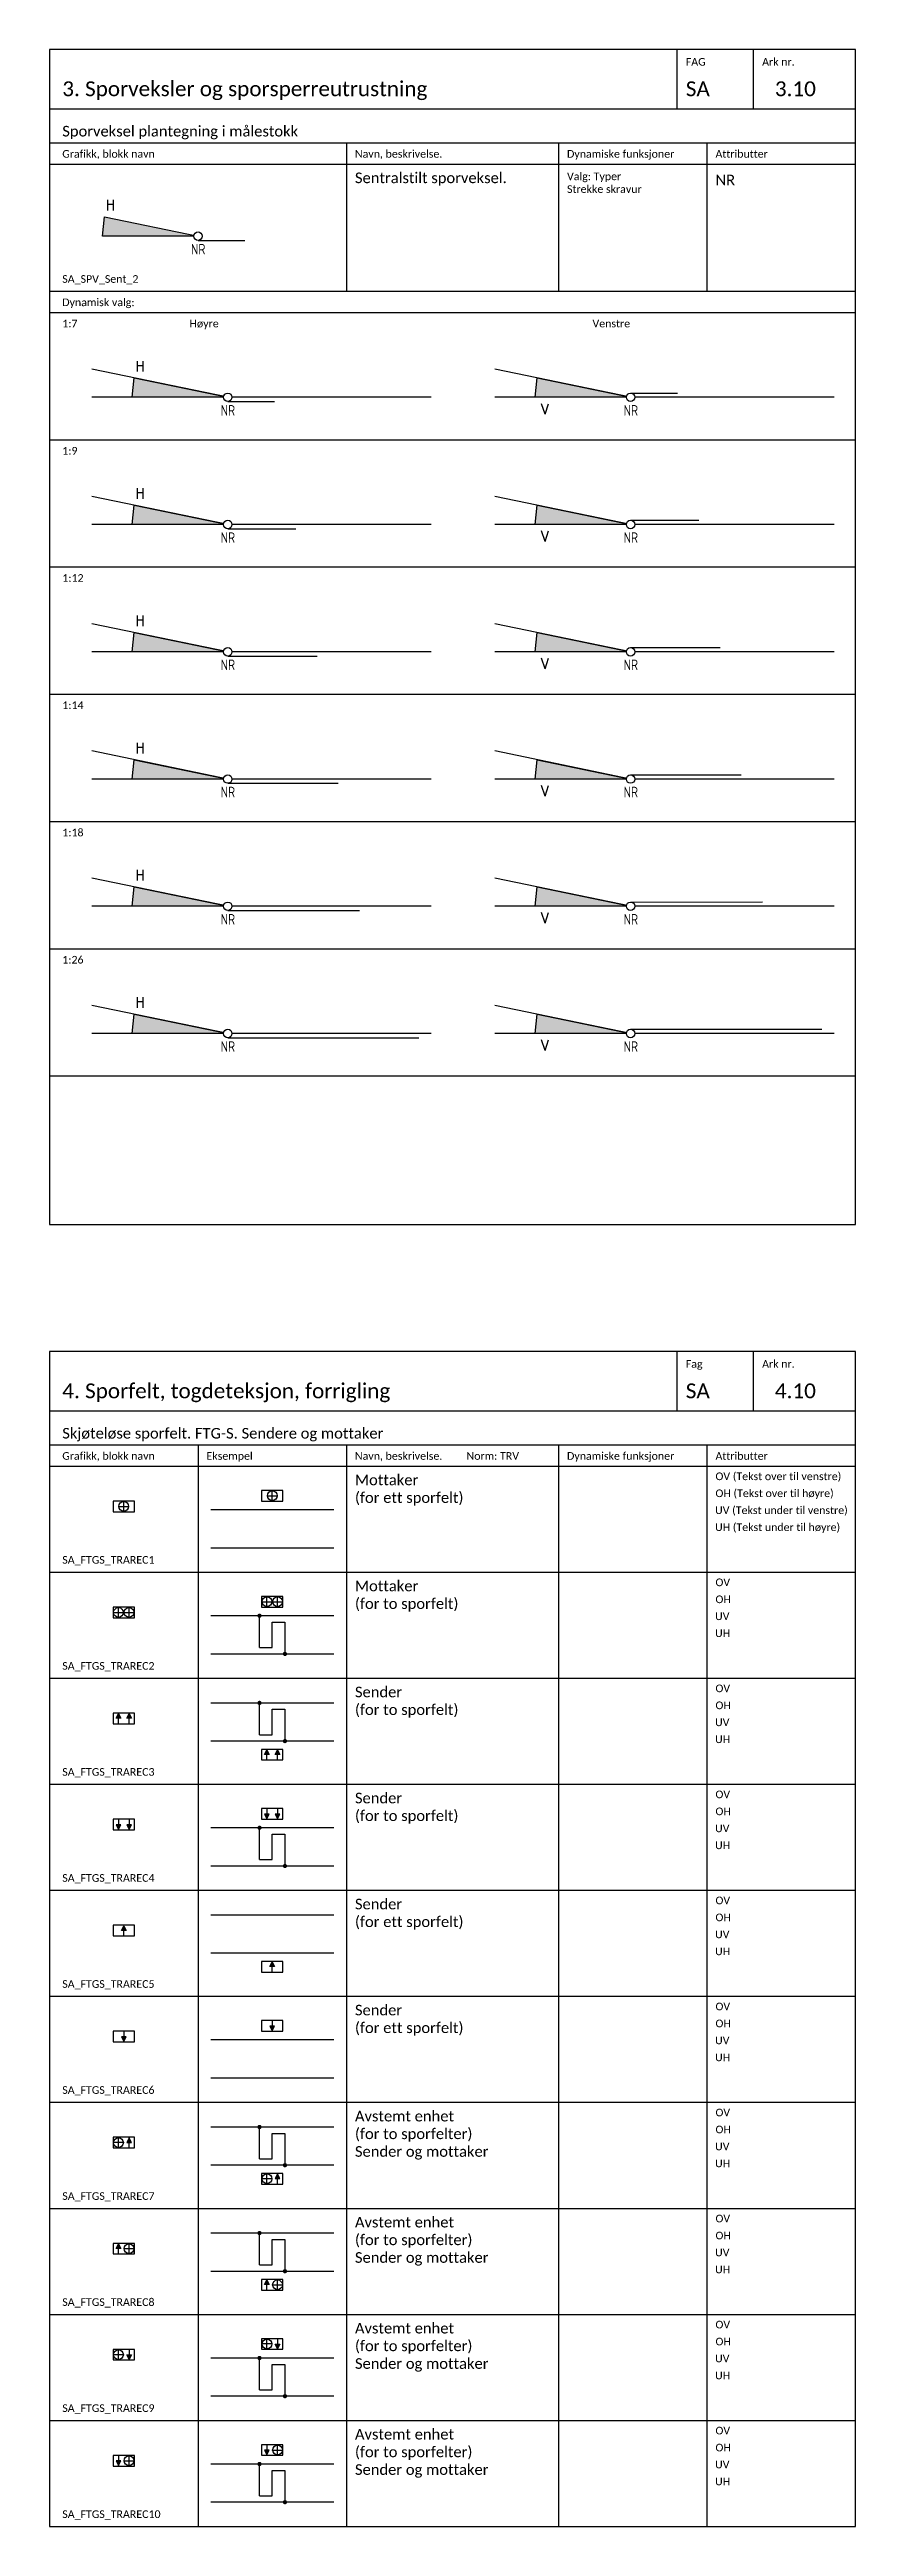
# Model space of a CAD drawing. Header units: millimetres. Extents: x -210 to 2500, y -2763 to 277.
# Drawn here: x 1890 to 2080, y -921 to -337 of the extents above; entities that cross this region are included whole.
import ezdxf
from ezdxf.enums import TextEntityAlignment as Align

# ---------------------------------------------------------------- set-up
doc = ezdxf.new("R2010")
doc.units = ezdxf.units.MM
for name, color, linetype in [('RAMME', 5, 'Continuous'), ('RAMME SYMBOLER', 4, 'Continuous'), ('RAMME TEKST', 7, 'Continuous'), ('SIG-Komponenter', 2, 'Continuous'), ('SIG-SPOR enlinje', 5, 'Continuous'), ('SIG-SPOR-I', 1, 'Continuous'), ('SIG-SPOR-U', 2, 'Continuous'), ('SIG-Sporveksler', 2, 'Continuous'), ('SIG_ATT_Tekst18', 4, 'Continuous'), ('SIG_ATT_Tekst25', 2, 'Continuous')]:
    doc.layers.add(name, color=color, linetype=linetype)
doc.layers.add('Wipeout', color=7, linetype='Continuous', true_color=0xfffefd)
doc.styles.add('Calibri', font='calibri.ttf')
doc.styles.add('ISOCP', font='isocp.shx', dxfattribs={"width": 0.9})

# ---------------------------------------------------------------- blocks, each defined once
blk = doc.blocks.new('*U429')
at = {"lineweight": -2}
h = blk.add_hatch(color=256, dxfattribs=at)
h.dxf.hatch_style = 1
h.paths.add_polyline_path([(0, 0), (-22.5, 0), (-22.03, 4.56)])
at = {"color": 0, "linetype": 'ByBlock', "lineweight": -2}
for p, q in [((-21.28, 6.06), (-21.28, 8.56)), ((-19.89, 7.45), (-21.28, 7.45)), ((-19.89, 6.06), (-19.89, 8.56))]:
    blk.add_line(p, q, dxfattribs=at)
at = {"lineweight": -2}
blk.add_lwpolyline([(0, 0), (-22.5, 0), (-22.03, 4.56)], close=True, dxfattribs=at)
blk.add_wipeout([(1, 0), (0.99, 0.13), (0.97, 0.26), (0.92, 0.38), (0.87, 0.5), (0.79, 0.61), (0.71, 0.71), (0.61, 0.79), (0.5, 0.87), (0.38, 0.92), (0.26, 0.97), (0.13, 0.99), (0, 1), (-0.13, 0.99), (-0.26, 0.97), (-0.38, 0.92), (-0.5, 0.87), (-0.61, 0.79), (-0.71, 0.71), (-0.79, 0.61), (-0.87, 0.5), (-0.92, 0.38), (-0.97, 0.26), (-0.99, 0.13), (-1, 0), (-0.99, -0.13), (-0.97, -0.26), (-0.92, -0.38), (-0.87, -0.5), (-0.79, -0.61), (-0.71, -0.71), (-0.61, -0.79), (-0.5, -0.87), (-0.38, -0.92), (-0.26, -0.97), (-0.13, -0.99), (0, -1), (0.13, -0.99), (0.26, -0.97), (0.38, -0.92), (0.5, -0.87), (0.61, -0.79), (0.71, -0.71), (0.79, -0.61), (0.87, -0.5), (0.92, -0.38), (0.97, -0.26), (0.99, -0.13)]).dxf.layer = 'Wipeout'
blk.add_line((0, -1), (11.07, -1))
blk.add_circle((0, 0), 1)
at = {"layer": 'SIG_ATT_Tekst25', "style": 'ISOCP', "width": 0.9}
blk.add_attdef('NR', (-1.66, -4.32, -1), '', height=2.5, dxfattribs=at)
blk = doc.blocks.new('*U430')
at = {"lineweight": -2}
h = blk.add_hatch(color=256, dxfattribs=at)
h.dxf.hatch_style = 1
h.paths.add_polyline_path([(0, 0), (-22.5, 0), (-22.03, 4.56)])
at = {"color": 0, "linetype": 'ByBlock', "lineweight": -2}
for q in [(-21, -1.5), (-19.33, -1.5)]:
    blk.add_line((-20.17, -4), q, dxfattribs=at)
at = {"lineweight": -2}
blk.add_lwpolyline([(0, 0), (-22.5, 0), (-22.03, 4.56)], close=True, dxfattribs=at)
blk.add_wipeout([(1, 0), (0.99, 0.13), (0.97, 0.26), (0.92, 0.38), (0.87, 0.5), (0.79, 0.61), (0.71, 0.71), (0.61, 0.79), (0.5, 0.87), (0.38, 0.92), (0.26, 0.97), (0.13, 0.99), (0, 1), (-0.13, 0.99), (-0.26, 0.97), (-0.38, 0.92), (-0.5, 0.87), (-0.61, 0.79), (-0.71, 0.71), (-0.79, 0.61), (-0.87, 0.5), (-0.92, 0.38), (-0.97, 0.26), (-0.99, 0.13), (-1, 0), (-0.99, -0.13), (-0.97, -0.26), (-0.92, -0.38), (-0.87, -0.5), (-0.79, -0.61), (-0.71, -0.71), (-0.61, -0.79), (-0.5, -0.87), (-0.38, -0.92), (-0.26, -0.97), (-0.13, -0.99), (0, -1), (0.13, -0.99), (0.26, -0.97), (0.38, -0.92), (0.5, -0.87), (0.61, -0.79), (0.71, -0.71), (0.79, -0.61), (0.87, -0.5), (0.92, -0.38), (0.97, -0.26), (0.99, -0.13)]).dxf.layer = 'Wipeout'
blk.add_line((0, 1), (11.07, 1))
blk.add_circle((0, 0), 1)
at = {"layer": 'SIG_ATT_Tekst25', "style": 'ISOCP', "width": 0.9}
blk.add_attdef('NR', (-1.66, -4.32, -1), '', height=2.5, dxfattribs=at)
blk = doc.blocks.new('*U432')
at = {"lineweight": -2}
h = blk.add_hatch(color=256, dxfattribs=at)
h.dxf.hatch_style = 1
h.paths.add_polyline_path([(0, 0), (-22.5, 0), (-22.03, 4.56)])
at = {"color": 0, "linetype": 'ByBlock', "lineweight": -2}
for q in [(-21, -1.5), (-19.33, -1.5)]:
    blk.add_line((-20.17, -4), q, dxfattribs=at)
at = {"lineweight": -2}
blk.add_lwpolyline([(0, 0), (-22.5, 0), (-22.03, 4.56)], close=True, dxfattribs=at)
blk.add_wipeout([(1, 0), (0.99, 0.13), (0.97, 0.26), (0.92, 0.38), (0.87, 0.5), (0.79, 0.61), (0.71, 0.71), (0.61, 0.79), (0.5, 0.87), (0.38, 0.92), (0.26, 0.97), (0.13, 0.99), (0, 1), (-0.13, 0.99), (-0.26, 0.97), (-0.38, 0.92), (-0.5, 0.87), (-0.61, 0.79), (-0.71, 0.71), (-0.79, 0.61), (-0.87, 0.5), (-0.92, 0.38), (-0.97, 0.26), (-0.99, 0.13), (-1, 0), (-0.99, -0.13), (-0.97, -0.26), (-0.92, -0.38), (-0.87, -0.5), (-0.79, -0.61), (-0.71, -0.71), (-0.61, -0.79), (-0.5, -0.87), (-0.38, -0.92), (-0.26, -0.97), (-0.13, -0.99), (0, -1), (0.13, -0.99), (0.26, -0.97), (0.38, -0.92), (0.5, -0.87), (0.61, -0.79), (0.71, -0.71), (0.79, -0.61), (0.87, -0.5), (0.92, -0.38), (0.97, -0.26), (0.99, -0.13)]).dxf.layer = 'Wipeout'
blk.add_line((0, 1), (16.07, 1))
blk.add_circle((0, 0), 1)
at = {"layer": 'SIG_ATT_Tekst25', "style": 'ISOCP', "width": 0.9}
blk.add_attdef('NR', (-1.66, -4.32, -1), '', height=2.5, dxfattribs=at)
blk = doc.blocks.new('*U431')
at = {"lineweight": -2}
h = blk.add_hatch(color=256, dxfattribs=at)
h.dxf.hatch_style = 1
h.paths.add_polyline_path([(0, 0), (-22.5, 0), (-22.03, 4.56)])
at = {"color": 0, "linetype": 'ByBlock', "lineweight": -2}
for p, q in [((-21.28, 6.06), (-21.28, 8.56)), ((-19.89, 7.45), (-21.28, 7.45)), ((-19.89, 6.06), (-19.89, 8.56))]:
    blk.add_line(p, q, dxfattribs=at)
at = {"lineweight": -2}
blk.add_lwpolyline([(0, 0), (-22.5, 0), (-22.03, 4.56)], close=True, dxfattribs=at)
blk.add_wipeout([(1, 0), (0.99, 0.13), (0.97, 0.26), (0.92, 0.38), (0.87, 0.5), (0.79, 0.61), (0.71, 0.71), (0.61, 0.79), (0.5, 0.87), (0.38, 0.92), (0.26, 0.97), (0.13, 0.99), (0, 1), (-0.13, 0.99), (-0.26, 0.97), (-0.38, 0.92), (-0.5, 0.87), (-0.61, 0.79), (-0.71, 0.71), (-0.79, 0.61), (-0.87, 0.5), (-0.92, 0.38), (-0.97, 0.26), (-0.99, 0.13), (-1, 0), (-0.99, -0.13), (-0.97, -0.26), (-0.92, -0.38), (-0.87, -0.5), (-0.79, -0.61), (-0.71, -0.71), (-0.61, -0.79), (-0.5, -0.87), (-0.38, -0.92), (-0.26, -0.97), (-0.13, -0.99), (0, -1), (0.13, -0.99), (0.26, -0.97), (0.38, -0.92), (0.5, -0.87), (0.61, -0.79), (0.71, -0.71), (0.79, -0.61), (0.87, -0.5), (0.92, -0.38), (0.97, -0.26), (0.99, -0.13)]).dxf.layer = 'Wipeout'
blk.add_line((0, -1), (16.07, -1))
blk.add_circle((0, 0), 1)
at = {"layer": 'SIG_ATT_Tekst25', "style": 'ISOCP', "width": 0.9}
blk.add_attdef('NR', (-1.66, -4.32, -1), '', height=2.5, dxfattribs=at)
blk = doc.blocks.new('*U433')
at = {"lineweight": -2}
h = blk.add_hatch(color=256, dxfattribs=at)
h.dxf.hatch_style = 1
h.paths.add_polyline_path([(0, 0), (-22.5, 0), (-22.03, 4.56)])
at = {"color": 0, "linetype": 'ByBlock', "lineweight": -2}
for p, q in [((-21.28, 6.06), (-21.28, 8.56)), ((-19.89, 7.45), (-21.28, 7.45)), ((-19.89, 6.06), (-19.89, 8.56))]:
    blk.add_line(p, q, dxfattribs=at)
at = {"lineweight": -2}
blk.add_lwpolyline([(0, 0), (-22.5, 0), (-22.03, 4.56)], close=True, dxfattribs=at)
blk.add_wipeout([(1, 0), (0.99, 0.13), (0.97, 0.26), (0.92, 0.38), (0.87, 0.5), (0.79, 0.61), (0.71, 0.71), (0.61, 0.79), (0.5, 0.87), (0.38, 0.92), (0.26, 0.97), (0.13, 0.99), (0, 1), (-0.13, 0.99), (-0.26, 0.97), (-0.38, 0.92), (-0.5, 0.87), (-0.61, 0.79), (-0.71, 0.71), (-0.79, 0.61), (-0.87, 0.5), (-0.92, 0.38), (-0.97, 0.26), (-0.99, 0.13), (-1, 0), (-0.99, -0.13), (-0.97, -0.26), (-0.92, -0.38), (-0.87, -0.5), (-0.79, -0.61), (-0.71, -0.71), (-0.61, -0.79), (-0.5, -0.87), (-0.38, -0.92), (-0.26, -0.97), (-0.13, -0.99), (0, -1), (0.13, -0.99), (0.26, -0.97), (0.38, -0.92), (0.5, -0.87), (0.61, -0.79), (0.71, -0.71), (0.79, -0.61), (0.87, -0.5), (0.92, -0.38), (0.97, -0.26), (0.99, -0.13)]).dxf.layer = 'Wipeout'
blk.add_line((0, -1), (21.07, -1))
blk.add_circle((0, 0), 1)
at = {"layer": 'SIG_ATT_Tekst25', "style": 'ISOCP', "width": 0.9}
blk.add_attdef('NR', (-1.66, -4.32, -1), '', height=2.5, dxfattribs=at)
blk = doc.blocks.new('*U434')
at = {"lineweight": -2}
h = blk.add_hatch(color=256, dxfattribs=at)
h.dxf.hatch_style = 1
h.paths.add_polyline_path([(0, 0), (-22.5, 0), (-22.03, 4.56)])
at = {"color": 0, "linetype": 'ByBlock', "lineweight": -2}
for q in [(-21, -1.5), (-19.33, -1.5)]:
    blk.add_line((-20.17, -4), q, dxfattribs=at)
at = {"lineweight": -2}
blk.add_lwpolyline([(0, 0), (-22.5, 0), (-22.03, 4.56)], close=True, dxfattribs=at)
blk.add_wipeout([(1, 0), (0.99, 0.13), (0.97, 0.26), (0.92, 0.38), (0.87, 0.5), (0.79, 0.61), (0.71, 0.71), (0.61, 0.79), (0.5, 0.87), (0.38, 0.92), (0.26, 0.97), (0.13, 0.99), (0, 1), (-0.13, 0.99), (-0.26, 0.97), (-0.38, 0.92), (-0.5, 0.87), (-0.61, 0.79), (-0.71, 0.71), (-0.79, 0.61), (-0.87, 0.5), (-0.92, 0.38), (-0.97, 0.26), (-0.99, 0.13), (-1, 0), (-0.99, -0.13), (-0.97, -0.26), (-0.92, -0.38), (-0.87, -0.5), (-0.79, -0.61), (-0.71, -0.71), (-0.61, -0.79), (-0.5, -0.87), (-0.38, -0.92), (-0.26, -0.97), (-0.13, -0.99), (0, -1), (0.13, -0.99), (0.26, -0.97), (0.38, -0.92), (0.5, -0.87), (0.61, -0.79), (0.71, -0.71), (0.79, -0.61), (0.87, -0.5), (0.92, -0.38), (0.97, -0.26), (0.99, -0.13)]).dxf.layer = 'Wipeout'
blk.add_line((0, 1), (21.07, 1))
blk.add_circle((0, 0), 1)
at = {"layer": 'SIG_ATT_Tekst25', "style": 'ISOCP', "width": 0.9}
blk.add_attdef('NR', (-1.66, -4.32, -1), '', height=2.5, dxfattribs=at)
blk = doc.blocks.new('*U436')
at = {"lineweight": -2}
h = blk.add_hatch(color=256, dxfattribs=at)
h.dxf.hatch_style = 1
h.paths.add_polyline_path([(0, 0), (-22.5, 0), (-22.03, 4.56)])
at = {"color": 0, "linetype": 'ByBlock', "lineweight": -2}
for q in [(-21, -1.5), (-19.33, -1.5)]:
    blk.add_line((-20.17, -4), q, dxfattribs=at)
at = {"lineweight": -2}
blk.add_lwpolyline([(0, 0), (-22.5, 0), (-22.03, 4.56)], close=True, dxfattribs=at)
blk.add_wipeout([(1, 0), (0.99, 0.13), (0.97, 0.26), (0.92, 0.38), (0.87, 0.5), (0.79, 0.61), (0.71, 0.71), (0.61, 0.79), (0.5, 0.87), (0.38, 0.92), (0.26, 0.97), (0.13, 0.99), (0, 1), (-0.13, 0.99), (-0.26, 0.97), (-0.38, 0.92), (-0.5, 0.87), (-0.61, 0.79), (-0.71, 0.71), (-0.79, 0.61), (-0.87, 0.5), (-0.92, 0.38), (-0.97, 0.26), (-0.99, 0.13), (-1, 0), (-0.99, -0.13), (-0.97, -0.26), (-0.92, -0.38), (-0.87, -0.5), (-0.79, -0.61), (-0.71, -0.71), (-0.61, -0.79), (-0.5, -0.87), (-0.38, -0.92), (-0.26, -0.97), (-0.13, -0.99), (0, -1), (0.13, -0.99), (0.26, -0.97), (0.38, -0.92), (0.5, -0.87), (0.61, -0.79), (0.71, -0.71), (0.79, -0.61), (0.87, -0.5), (0.92, -0.38), (0.97, -0.26), (0.99, -0.13)]).dxf.layer = 'Wipeout'
blk.add_line((0, 1), (26.07, 1.01))
blk.add_circle((0, 0), 1)
at = {"layer": 'SIG_ATT_Tekst25', "style": 'ISOCP', "width": 0.9}
blk.add_attdef('NR', (-1.66, -4.32, -1), '', height=2.5, dxfattribs=at)
blk = doc.blocks.new('*U435')
at = {"lineweight": -2}
h = blk.add_hatch(color=256, dxfattribs=at)
h.dxf.hatch_style = 1
h.paths.add_polyline_path([(0, 0), (-22.5, 0), (-22.03, 4.56)])
at = {"color": 0, "linetype": 'ByBlock', "lineweight": -2}
for p, q in [((-21.28, 6.06), (-21.28, 8.56)), ((-19.89, 7.45), (-21.28, 7.45)), ((-19.89, 6.06), (-19.89, 8.56))]:
    blk.add_line(p, q, dxfattribs=at)
at = {"lineweight": -2}
blk.add_lwpolyline([(0, 0), (-22.5, 0), (-22.03, 4.56)], close=True, dxfattribs=at)
blk.add_wipeout([(1, 0), (0.99, 0.13), (0.97, 0.26), (0.92, 0.38), (0.87, 0.5), (0.79, 0.61), (0.71, 0.71), (0.61, 0.79), (0.5, 0.87), (0.38, 0.92), (0.26, 0.97), (0.13, 0.99), (0, 1), (-0.13, 0.99), (-0.26, 0.97), (-0.38, 0.92), (-0.5, 0.87), (-0.61, 0.79), (-0.71, 0.71), (-0.79, 0.61), (-0.87, 0.5), (-0.92, 0.38), (-0.97, 0.26), (-0.99, 0.13), (-1, 0), (-0.99, -0.13), (-0.97, -0.26), (-0.92, -0.38), (-0.87, -0.5), (-0.79, -0.61), (-0.71, -0.71), (-0.61, -0.79), (-0.5, -0.87), (-0.38, -0.92), (-0.26, -0.97), (-0.13, -0.99), (0, -1), (0.13, -0.99), (0.26, -0.97), (0.38, -0.92), (0.5, -0.87), (0.61, -0.79), (0.71, -0.71), (0.79, -0.61), (0.87, -0.5), (0.92, -0.38), (0.97, -0.26), (0.99, -0.13)]).dxf.layer = 'Wipeout'
blk.add_line((0, -1), (26.07, -0.99))
blk.add_circle((0, 0), 1)
at = {"layer": 'SIG_ATT_Tekst25', "style": 'ISOCP', "width": 0.9}
blk.add_attdef('NR', (-1.66, -4.32, -1), '', height=2.5, dxfattribs=at)
blk = doc.blocks.new('*U437')
at = {"lineweight": -2}
h = blk.add_hatch(color=256, dxfattribs=at)
h.dxf.hatch_style = 1
h.paths.add_polyline_path([(0, 0), (-22.5, 0), (-22.03, 4.56)])
at = {"color": 0, "linetype": 'ByBlock', "lineweight": -2}
for p, q in [((-21.28, 6.06), (-21.28, 8.56)), ((-19.89, 7.45), (-21.28, 7.45)), ((-19.89, 6.06), (-19.89, 8.56))]:
    blk.add_line(p, q, dxfattribs=at)
at = {"lineweight": -2}
blk.add_lwpolyline([(0, 0), (-22.5, 0), (-22.03, 4.56)], close=True, dxfattribs=at)
blk.add_wipeout([(1, 0), (0.99, 0.13), (0.97, 0.26), (0.92, 0.38), (0.87, 0.5), (0.79, 0.61), (0.71, 0.71), (0.61, 0.79), (0.5, 0.87), (0.38, 0.92), (0.26, 0.97), (0.13, 0.99), (0, 1), (-0.13, 0.99), (-0.26, 0.97), (-0.38, 0.92), (-0.5, 0.87), (-0.61, 0.79), (-0.71, 0.71), (-0.79, 0.61), (-0.87, 0.5), (-0.92, 0.38), (-0.97, 0.26), (-0.99, 0.13), (-1, 0), (-0.99, -0.13), (-0.97, -0.26), (-0.92, -0.38), (-0.87, -0.5), (-0.79, -0.61), (-0.71, -0.71), (-0.61, -0.79), (-0.5, -0.87), (-0.38, -0.92), (-0.26, -0.97), (-0.13, -0.99), (0, -1), (0.13, -0.99), (0.26, -0.97), (0.38, -0.92), (0.5, -0.87), (0.61, -0.79), (0.71, -0.71), (0.79, -0.61), (0.87, -0.5), (0.92, -0.38), (0.97, -0.26), (0.99, -0.13)]).dxf.layer = 'Wipeout'
blk.add_line((0, -1), (31.07, -0.99))
blk.add_circle((0, 0), 1)
at = {"layer": 'SIG_ATT_Tekst25', "style": 'ISOCP', "width": 0.9}
blk.add_attdef('NR', (-1.66, -4.32, -1), '', height=2.5, dxfattribs=at)
blk = doc.blocks.new('*U438')
at = {"lineweight": -2}
h = blk.add_hatch(color=256, dxfattribs=at)
h.dxf.hatch_style = 1
h.paths.add_polyline_path([(0, 0), (-22.5, 0), (-22.03, 4.56)])
at = {"color": 0, "linetype": 'ByBlock', "lineweight": -2}
for q in [(-21, -1.5), (-19.33, -1.5)]:
    blk.add_line((-20.17, -4), q, dxfattribs=at)
at = {"lineweight": -2}
blk.add_lwpolyline([(0, 0), (-22.5, 0), (-22.03, 4.56)], close=True, dxfattribs=at)
blk.add_wipeout([(1, 0), (0.99, 0.13), (0.97, 0.26), (0.92, 0.38), (0.87, 0.5), (0.79, 0.61), (0.71, 0.71), (0.61, 0.79), (0.5, 0.87), (0.38, 0.92), (0.26, 0.97), (0.13, 0.99), (0, 1), (-0.13, 0.99), (-0.26, 0.97), (-0.38, 0.92), (-0.5, 0.87), (-0.61, 0.79), (-0.71, 0.71), (-0.79, 0.61), (-0.87, 0.5), (-0.92, 0.38), (-0.97, 0.26), (-0.99, 0.13), (-1, 0), (-0.99, -0.13), (-0.97, -0.26), (-0.92, -0.38), (-0.87, -0.5), (-0.79, -0.61), (-0.71, -0.71), (-0.61, -0.79), (-0.5, -0.87), (-0.38, -0.92), (-0.26, -0.97), (-0.13, -0.99), (0, -1), (0.13, -0.99), (0.26, -0.97), (0.38, -0.92), (0.5, -0.87), (0.61, -0.79), (0.71, -0.71), (0.79, -0.61), (0.87, -0.5), (0.92, -0.38), (0.97, -0.26), (0.99, -0.13)]).dxf.layer = 'Wipeout'
blk.add_line((0, 1), (31.07, 1.01))
blk.add_circle((0, 0), 1)
at = {"layer": 'SIG_ATT_Tekst25', "style": 'ISOCP', "width": 0.9}
blk.add_attdef('NR', (-1.66, -4.32, -1), '', height=2.5, dxfattribs=at)
blk = doc.blocks.new('*U440')
at = {"lineweight": -2}
h = blk.add_hatch(color=256, dxfattribs=at)
h.dxf.hatch_style = 1
h.paths.add_polyline_path([(0, 0), (-22.5, 0), (-22.03, 4.56)])
at = {"color": 0, "linetype": 'ByBlock', "lineweight": -2}
for q in [(-21, -1.5), (-19.33, -1.5)]:
    blk.add_line((-20.17, -4), q, dxfattribs=at)
at = {"lineweight": -2}
blk.add_lwpolyline([(0, 0), (-22.5, 0), (-22.03, 4.56)], close=True, dxfattribs=at)
blk.add_wipeout([(1, 0), (0.99, 0.13), (0.97, 0.26), (0.92, 0.38), (0.87, 0.5), (0.79, 0.61), (0.71, 0.71), (0.61, 0.79), (0.5, 0.87), (0.38, 0.92), (0.26, 0.97), (0.13, 0.99), (0, 1), (-0.13, 0.99), (-0.26, 0.97), (-0.38, 0.92), (-0.5, 0.87), (-0.61, 0.79), (-0.71, 0.71), (-0.79, 0.61), (-0.87, 0.5), (-0.92, 0.38), (-0.97, 0.26), (-0.99, 0.13), (-1, 0), (-0.99, -0.13), (-0.97, -0.26), (-0.92, -0.38), (-0.87, -0.5), (-0.79, -0.61), (-0.71, -0.71), (-0.61, -0.79), (-0.5, -0.87), (-0.38, -0.92), (-0.26, -0.97), (-0.13, -0.99), (0, -1), (0.13, -0.99), (0.26, -0.97), (0.38, -0.92), (0.5, -0.87), (0.61, -0.79), (0.71, -0.71), (0.79, -0.61), (0.87, -0.5), (0.92, -0.38), (0.97, -0.26), (0.99, -0.13)]).dxf.layer = 'Wipeout'
blk.add_line((0, 1), (45.07, 1.01))
blk.add_circle((0, 0), 1)
at = {"layer": 'SIG_ATT_Tekst25', "style": 'ISOCP', "width": 0.9}
blk.add_attdef('NR', (-1.66, -4.32, -1), '', height=2.5, dxfattribs=at)
blk = doc.blocks.new('*U439')
at = {"lineweight": -2}
h = blk.add_hatch(color=256, dxfattribs=at)
h.dxf.hatch_style = 1
h.paths.add_polyline_path([(0, 0), (-22.5, 0), (-22.03, 4.56)])
at = {"color": 0, "linetype": 'ByBlock', "lineweight": -2}
for p, q in [((-21.28, 6.06), (-21.28, 8.56)), ((-19.89, 7.45), (-21.28, 7.45)), ((-19.89, 6.06), (-19.89, 8.56))]:
    blk.add_line(p, q, dxfattribs=at)
at = {"lineweight": -2}
blk.add_lwpolyline([(0, 0), (-22.5, 0), (-22.03, 4.56)], close=True, dxfattribs=at)
blk.add_wipeout([(1, 0), (0.99, 0.13), (0.97, 0.26), (0.92, 0.38), (0.87, 0.5), (0.79, 0.61), (0.71, 0.71), (0.61, 0.79), (0.5, 0.87), (0.38, 0.92), (0.26, 0.97), (0.13, 0.99), (0, 1), (-0.13, 0.99), (-0.26, 0.97), (-0.38, 0.92), (-0.5, 0.87), (-0.61, 0.79), (-0.71, 0.71), (-0.79, 0.61), (-0.87, 0.5), (-0.92, 0.38), (-0.97, 0.26), (-0.99, 0.13), (-1, 0), (-0.99, -0.13), (-0.97, -0.26), (-0.92, -0.38), (-0.87, -0.5), (-0.79, -0.61), (-0.71, -0.71), (-0.61, -0.79), (-0.5, -0.87), (-0.38, -0.92), (-0.26, -0.97), (-0.13, -0.99), (0, -1), (0.13, -0.99), (0.26, -0.97), (0.38, -0.92), (0.5, -0.87), (0.61, -0.79), (0.71, -0.71), (0.79, -0.61), (0.87, -0.5), (0.92, -0.38), (0.97, -0.26), (0.99, -0.13)]).dxf.layer = 'Wipeout'
blk.add_line((0, -1), (45.07, -0.99))
blk.add_circle((0, 0), 1)
at = {"layer": 'SIG_ATT_Tekst25', "style": 'ISOCP', "width": 0.9}
blk.add_attdef('NR', (-1.66, -4.32, -1), '', height=2.5, dxfattribs=at)
blk = doc.blocks.new('SA_FTGS_TRAREC1')
at = {"color": 0, "linetype": 'ByBlock', "lineweight": -2}
for p, q in [((-3.65, 1.25), (-1.35, 1.25)), ((-2.5, 0.1), (-2.5, 2.4))]:
    blk.add_line(p, q, dxfattribs=at)
for points in [[(0, 2.5), (-5, 2.5)], [(-5, 2.5), (-5, 0)], [(-5, 0), (0, 0)], [(0, 0), (0, 2.5)]]:
    blk.add_lwpolyline(points, dxfattribs=at)
blk.add_circle((-2.5, 1.25), 1.15, dxfattribs=at)
at = {"layer": 'SIG_ATT_Tekst18', "style": 'ISOCP'}
for tag, p in [('OV', (-4.1, 3.2)), ('OH', (-0.8, 3.2)), ('UV', (-4.1, -2.4)), ('UH', (-0.8, -2.4))]:
    blk.add_attdef(tag, text='', height=1.8, dxfattribs=at).set_placement(p, align=Align.CENTER)
blk = doc.blocks.new('SA_FTGS_TRAREC2')
at = {"color": 0, "linetype": 'ByBlock', "lineweight": -2}
for p, q in [((-4.9, 1.25), (-2.6, 1.25)), ((-3.75, 0.1), (-3.75, 2.4)), ((-2.4, 1.25), (-0.1, 1.25)), ((-1.25, 0.1), (-1.25, 2.4))]:
    blk.add_line(p, q, dxfattribs=at)
for points in [[(0, 2.5), (-5, 2.5)], [(-5, 2.5), (-5, 0)], [(-5, 0), (0, 0)], [(0, 0), (0, 2.5)]]:
    blk.add_lwpolyline(points, dxfattribs=at)
for centre in [(-3.75, 1.25), (-1.25, 1.25)]:
    blk.add_circle(centre, 1.15, dxfattribs=at)
at = {"layer": 'SIG_ATT_Tekst18', "style": 'ISOCP'}
for tag, p in [('OV', (-4.1, 3.2)), ('OH', (-0.8, 3.2)), ('UV', (-4.1, -2.4)), ('UH', (-0.8, -2.4))]:
    blk.add_attdef(tag, text='', height=1.8, dxfattribs=at).set_placement(p, align=Align.CENTER)
blk = doc.blocks.new('SA_FTGS_ISO917')
at = {"color": 0, "linetype": 'ByBlock', "lineweight": -2}
for p, q in [((0, -7.5), (0, 0)), ((3, -7.5), (3, -1.5)), ((3, -1.5), (6, -1.5)), ((6, -1.5), (6, -9)), ((0, -7.5), (3, -7.5))]:
    blk.add_line(p, q, dxfattribs=at)
at = {"color": 0, "linetype": 'ByBlock', "lineweight": -2, "const_width": 0.5}
for points in [[(-0.25, 0, -1), (0.25, 0, -1)], [(5.75, -9, 1), (6.25, -9, 1)]]:
    blk.add_lwpolyline(points, format="xyb", close=True, dxfattribs=at)
blk = doc.blocks.new('SA_FTGS_TRAREC3')
at = {"linetype": 'ByBlock', "lineweight": -2}
h = blk.add_hatch(color=0, dxfattribs=at)
h.dxf.hatch_style = 1
h.paths.add_polyline_path([(-4.3, 1.3), (-3.75, 2.4), (-3.2, 1.3)])
h = blk.add_hatch(color=0, dxfattribs=at)
h.dxf.hatch_style = 1
h.paths.add_polyline_path([(-1.8, 1.3), (-1.25, 2.4), (-0.7, 1.3)])
at = {"color": 0, "linetype": 'ByBlock', "lineweight": -2}
for points in [[(0, 2.5), (-5, 2.5)], [(-5, 2.5), (-5, 0)], [(-5, 0), (0, 0)], [(-3.75, 0), (-3.75, 1.3)], [(-1.25, 0), (-1.25, 1.3)], [(0, 0), (0, 2.5)]]:
    blk.add_lwpolyline(points, dxfattribs=at)
for points in [[(-4.3, 1.3), (-3.75, 2.4), (-3.2, 1.3)], [(-4.14, 1.4), (-3.75, 2.18), (-3.36, 1.4)], [(-3.98, 1.5), (-3.75, 1.95), (-3.52, 1.5)], [(-3.81, 1.6), (-3.75, 1.73), (-3.69, 1.6)], [(-1.8, 1.3), (-1.25, 2.4), (-0.7, 1.3)], [(-1.64, 1.4), (-1.25, 2.18), (-0.86, 1.4)], [(-1.48, 1.5), (-1.25, 1.95), (-1.02, 1.5)], [(-1.31, 1.6), (-1.25, 1.73), (-1.19, 1.6)]]:
    blk.add_lwpolyline(points, close=True, dxfattribs=at)
at = {"layer": 'SIG_ATT_Tekst18', "style": 'ISOCP'}
for tag, p in [('OV', (-4.1, 3.2)), ('OH', (-0.8, 3.2)), ('UV', (-4.1, -2.4)), ('UH', (-0.8, -2.4))]:
    blk.add_attdef(tag, text='', height=1.8, dxfattribs=at).set_placement(p, align=Align.CENTER)
blk = doc.blocks.new('SA_FTGS_TRAREC4')
at = {"linetype": 'ByBlock', "lineweight": -2}
h = blk.add_hatch(color=0, dxfattribs=at)
h.dxf.hatch_style = 1
h.paths.add_polyline_path([(-3.75, 0.1), (-3.2, 1.2), (-4.3, 1.2)])
h = blk.add_hatch(color=0, dxfattribs=at)
h.dxf.hatch_style = 1
h.paths.add_polyline_path([(-1.25, 0.1), (-0.7, 1.2), (-1.8, 1.2)])
at = {"color": 0, "linetype": 'ByBlock', "lineweight": -2}
for points in [[(0, 2.5), (-5, 2.5)], [(-5, 2.5), (-5, 0)], [(-5, 0), (0, 0)], [(-3.75, 2.5), (-3.75, 1.2)], [(-1.25, 2.5), (-1.25, 1.2)], [(0, 0), (0, 2.5)]]:
    blk.add_lwpolyline(points, dxfattribs=at)
for points in [[(-3.75, 0.1), (-3.2, 1.2), (-4.3, 1.2)], [(-3.75, 0.32), (-3.36, 1.1), (-4.14, 1.1)], [(-3.75, 0.55), (-3.52, 1), (-3.98, 1)], [(-3.75, 0.77), (-3.69, 0.9), (-3.81, 0.9)], [(-1.25, 0.1), (-0.7, 1.2), (-1.8, 1.2)], [(-1.25, 0.32), (-0.86, 1.1), (-1.64, 1.1)], [(-1.25, 0.55), (-1.02, 1), (-1.48, 1)], [(-1.25, 0.77), (-1.19, 0.9), (-1.31, 0.9)]]:
    blk.add_lwpolyline(points, close=True, dxfattribs=at)
at = {"layer": 'SIG_ATT_Tekst18', "style": 'ISOCP'}
for tag, p in [('OV', (-4.1, 3.2)), ('OH', (-0.8, 3.2)), ('UV', (-4.1, -2.4)), ('UH', (-0.8, -2.4))]:
    blk.add_attdef(tag, text='', height=1.8, dxfattribs=at).set_placement(p, align=Align.CENTER)
blk = doc.blocks.new('SA_FTGS_TRAREC10')
at = {"linetype": 'ByBlock', "lineweight": -2}
h = blk.add_hatch(color=0, dxfattribs=at)
h.dxf.hatch_style = 1
h.paths.add_polyline_path([(-3.75, 0.1), (-3.2, 1.2), (-4.3, 1.2)])
at = {"color": 0, "linetype": 'ByBlock', "lineweight": -2}
for p, q in [((-2.4, 1.25), (-0.1, 1.25)), ((-1.25, 0.1), (-1.25, 2.4))]:
    blk.add_line(p, q, dxfattribs=at)
for points in [[(0, 2.5), (-5, 2.5)], [(-5, 2.5), (-5, 0)], [(-5, 0), (0, 0)], [(-3.75, 2.5), (-3.75, 1.2)], [(0, 0), (0, 2.5)]]:
    blk.add_lwpolyline(points, dxfattribs=at)
for points in [[(-3.75, 0.1), (-3.2, 1.2), (-4.3, 1.2)], [(-3.75, 0.32), (-3.36, 1.1), (-4.14, 1.1)], [(-3.75, 0.55), (-3.52, 1), (-3.98, 1)], [(-3.75, 0.77), (-3.69, 0.9), (-3.81, 0.9)]]:
    blk.add_lwpolyline(points, close=True, dxfattribs=at)
blk.add_circle((-1.25, 1.25), 1.15, dxfattribs=at)
at = {"layer": 'SIG_ATT_Tekst18', "style": 'ISOCP'}
for tag, p in [('OV', (-4.1, 3.2)), ('OH', (-0.8, 3.2)), ('UV', (-4.1, -2.4)), ('UH', (-0.8, -2.4))]:
    blk.add_attdef(tag, text='', height=1.8, dxfattribs=at).set_placement(p, align=Align.CENTER)
blk = doc.blocks.new('SA_FTGS_TRAREC9')
at = {"linetype": 'ByBlock', "lineweight": -2}
h = blk.add_hatch(color=0, dxfattribs=at)
h.dxf.hatch_style = 1
h.paths.add_polyline_path([(-1.8, 1.2), (-0.7, 1.2), (-1.25, 0.1)])
at = {"color": 0, "linetype": 'ByBlock', "lineweight": -2}
for p, q in [((-2.6, 1.25), (-4.9, 1.25)), ((-3.75, 0.1), (-3.75, 2.4))]:
    blk.add_line(p, q, dxfattribs=at)
for points in [[(0, 2.5), (-5, 2.5)], [(-5, 2.5), (-5, 0)], [(-5, 0), (0, 0)], [(-1.25, 2.5), (-1.25, 1.2)], [(0, 0), (0, 2.5)]]:
    blk.add_lwpolyline(points, dxfattribs=at)
for points in [[(-1.8, 1.2), (-0.7, 1.2), (-1.25, 0.1)], [(-1.64, 1.1), (-0.86, 1.1), (-1.25, 0.32)], [(-1.48, 1), (-1.02, 1), (-1.25, 0.55)], [(-1.31, 0.9), (-1.19, 0.9), (-1.25, 0.77)]]:
    blk.add_lwpolyline(points, close=True, dxfattribs=at)
blk.add_circle((-3.75, 1.25), 1.15, dxfattribs=at)
at = {"layer": 'SIG_ATT_Tekst18', "style": 'ISOCP'}
for tag, p in [('OV', (-4.1, 3.2)), ('OH', (-0.8, 3.2)), ('UV', (-4.1, -2.4)), ('UH', (-0.8, -2.4))]:
    blk.add_attdef(tag, text='', height=1.8, dxfattribs=at).set_placement(p, align=Align.CENTER)
blk = doc.blocks.new('SA_FTGS_TRAREC8')
at = {"linetype": 'ByBlock', "lineweight": -2}
h = blk.add_hatch(color=0, dxfattribs=at)
h.dxf.hatch_style = 1
h.paths.add_polyline_path([(-4.3, 1.3), (-3.75, 2.4), (-3.2, 1.3)])
at = {"color": 0, "linetype": 'ByBlock', "lineweight": -2}
for p, q in [((-2.4, 1.25), (-0.1, 1.25)), ((-1.25, 0.1), (-1.25, 2.4))]:
    blk.add_line(p, q, dxfattribs=at)
for points in [[(-5, 2.5), (-5, 0)], [(0, 2.5), (-5, 2.5)], [(-5, 0), (0, 0)], [(-3.75, 0), (-3.75, 1.3)], [(0, 0), (0, 2.5)]]:
    blk.add_lwpolyline(points, dxfattribs=at)
for points in [[(-4.3, 1.3), (-3.75, 2.4), (-3.2, 1.3)], [(-4.14, 1.4), (-3.75, 2.18), (-3.36, 1.4)], [(-3.98, 1.5), (-3.75, 1.95), (-3.52, 1.5)], [(-3.81, 1.6), (-3.75, 1.73), (-3.69, 1.6)]]:
    blk.add_lwpolyline(points, close=True, dxfattribs=at)
blk.add_circle((-1.25, 1.25), 1.15, dxfattribs=at)
at = {"layer": 'SIG_ATT_Tekst18', "style": 'ISOCP'}
for tag, p in [('OV', (-4.1, 3.2)), ('OH', (-0.8, 3.2)), ('UV', (-4.1, -2.4)), ('UH', (-0.8, -2.4))]:
    blk.add_attdef(tag, text='', height=1.8, dxfattribs=at).set_placement(p, align=Align.CENTER)
blk = doc.blocks.new('SA_FTGS_TRAREC7')
at = {"linetype": 'ByBlock', "lineweight": -2}
h = blk.add_hatch(color=0, dxfattribs=at)
h.dxf.hatch_style = 1
h.paths.add_polyline_path([(-0.7, 1.3), (-1.25, 2.4), (-1.8, 1.3)])
at = {"color": 0, "linetype": 'ByBlock', "lineweight": -2}
for p, q in [((-2.6, 1.25), (-4.9, 1.25)), ((-3.75, 0.1), (-3.75, 2.4))]:
    blk.add_line(p, q, dxfattribs=at)
for points in [[(0, 2.5), (-5, 2.5)], [(-5, 2.5), (-5, 0)], [(-5, 0), (0, 0)], [(-1.25, 0), (-1.25, 1.3)], [(0, 0), (0, 2.5)]]:
    blk.add_lwpolyline(points, dxfattribs=at)
for points in [[(-0.7, 1.3), (-1.25, 2.4), (-1.8, 1.3)], [(-0.86, 1.4), (-1.25, 2.18), (-1.64, 1.4)], [(-1.02, 1.5), (-1.25, 1.95), (-1.48, 1.5)], [(-1.19, 1.6), (-1.25, 1.73), (-1.31, 1.6)]]:
    blk.add_lwpolyline(points, close=True, dxfattribs=at)
blk.add_circle((-3.75, 1.25), 1.15, dxfattribs=at)
at = {"layer": 'SIG_ATT_Tekst18', "style": 'ISOCP'}
for tag, p in [('OV', (-4.1, 3.2)), ('OH', (-0.8, 3.2)), ('UV', (-4.1, -2.4)), ('UH', (-0.8, -2.4))]:
    blk.add_attdef(tag, text='', height=1.8, dxfattribs=at).set_placement(p, align=Align.CENTER)
blk = doc.blocks.new('SA_FTGS_TRAREC6')
at = {"linetype": 'ByBlock', "lineweight": -2}
h = blk.add_hatch(color=0, dxfattribs=at)
h.dxf.hatch_style = 1
h.paths.add_polyline_path([(-2.5, 0.1), (-1.95, 1.2), (-3.05, 1.2)])
at = {"color": 0, "linetype": 'ByBlock', "lineweight": -2}
for points in [[(0, 2.5), (-5, 2.5)], [(-5, 2.5), (-5, 0)], [(-5, 0), (0, 0)], [(-2.5, 2.5), (-2.5, 1.2)], [(0, 0), (0, 2.5)]]:
    blk.add_lwpolyline(points, dxfattribs=at)
for points in [[(-2.5, 0.1), (-1.95, 1.2), (-3.05, 1.2)], [(-2.5, 0.32), (-2.11, 1.1), (-2.89, 1.1)], [(-2.5, 0.55), (-2.27, 1), (-2.73, 1)], [(-2.5, 0.77), (-2.44, 0.9), (-2.56, 0.9)]]:
    blk.add_lwpolyline(points, close=True, dxfattribs=at)
at = {"layer": 'SIG_ATT_Tekst18', "style": 'ISOCP'}
for tag, p in [('OV', (-4.1, 3.2)), ('OH', (-0.8, 3.2)), ('UV', (-4.1, -2.4)), ('UH', (-0.8, -2.4))]:
    blk.add_attdef(tag, text='', height=1.8, dxfattribs=at).set_placement(p, align=Align.CENTER)
blk = doc.blocks.new('SA_FTGS_TRAREC5')
at = {"linetype": 'ByBlock', "lineweight": -2}
h = blk.add_hatch(color=0, dxfattribs=at)
h.dxf.hatch_style = 1
h.paths.add_polyline_path([(-2.5, 2.4), (-1.95, 1.3), (-3.05, 1.3)])
at = {"color": 0, "linetype": 'ByBlock', "lineweight": -2}
for points in [[(0, 2.5), (-5, 2.5)], [(-5, 2.5), (-5, 0)], [(-5, 0), (0, 0)], [(-2.5, 0), (-2.5, 1.3)], [(0, 0), (0, 2.5)]]:
    blk.add_lwpolyline(points, dxfattribs=at)
for points in [[(-2.5, 2.4), (-1.95, 1.3), (-3.05, 1.3)], [(-2.5, 2.18), (-2.11, 1.4), (-2.89, 1.4)], [(-2.5, 1.95), (-2.27, 1.5), (-2.73, 1.5)], [(-2.5, 1.73), (-2.44, 1.6), (-2.56, 1.6)]]:
    blk.add_lwpolyline(points, close=True, dxfattribs=at)
at = {"layer": 'SIG_ATT_Tekst18', "style": 'ISOCP'}
for tag, p in [('OV', (-4.1, 3.2)), ('OH', (-0.8, 3.2)), ('UV', (-4.1, -2.4)), ('UH', (-0.8, -2.4))]:
    blk.add_attdef(tag, text='', height=1.8, dxfattribs=at).set_placement(p, align=Align.CENTER)

msp = doc.modelspace()

# ---------------------------------------------------------------- linework, layer by layer
at = {"layer": 'RAMME'}
for points in [[(2080, -337), (1890, -337), (1890, -614), (2080, -614)], [(2080, -644), (1890, -644), (1890, -921), (2080, -921)]]:
    msp.add_lwpolyline(points, close=True, dxfattribs=at)
for points in [[(1890, -351), (2080, -351)], [(1890, -658), (2080, -658)]]:
    msp.add_lwpolyline(points, dxfattribs=at)
at = {"layer": 'RAMME SYMBOLER'}
for p, q in [((2038, -351), (2038, -337)), ((2056, -351), (2056, -337)), ((1890, -359), (2080, -359)), ((1960, -359), (1960, -394)), ((2010, -359), (2010, -394)), ((2045, -359), (2045, -394)), ((1890, -364), (2080, -364)), ((1890, -394), (2080, -394)), ((1890, -399), (2080, -399)), ((1890, -429), (2080, -429)), ((1890, -459), (2080, -459)), ((1890, -489), (2080, -489)), ((1890, -519), (2080, -519)), ((1890, -549), (2080, -549)), ((1890, -579), (2080, -579)), ((2038, -658), (2038, -644)), ((2056, -658), (2056, -644)), ((1890, -666), (2080, -666)), ((1890, -671), (2080, -671)), ((1925, -666), (1925, -921)), ((1960, -666), (1960, -921)), ((2010, -666), (2010, -921)), ((2045, -666), (2045, -921)), ((1890, -696), (2080, -696)), ((1890, -721), (2080, -721)), ((1890, -746), (2080, -746)), ((1890, -771), (2080, -771)), ((1890, -796), (2080, -796)), ((1890, -821), (2080, -821)), ((1890, -846), (2080, -846)), ((1890, -871), (2080, -871)), ((1890, -896), (2080, -896))]:
    msp.add_line(p, q, dxfattribs=at)
at = {"layer": 'SIG-SPOR enlinje'}
for p, q in [((1932, -419), (1900, -412.377)), ((2027, -419), (1995, -412.377)), ((1980, -419), (1900, -419)), ((2075, -419), (1995, -419)), ((1932, -449), (1900, -442.377)), ((2027, -449), (1995, -442.377)), ((1980, -449), (1900, -449)), ((2075, -449), (1995, -449)), ((1932, -479), (1900, -472.377)), ((2027, -479), (1995, -472.377)), ((1980, -479), (1900, -479)), ((2075, -479), (1995, -479)), ((1932, -509), (1900, -502.377)), ((2027, -509), (1995, -502.377)), ((1980, -509), (1900, -509)), ((2075, -509), (1995, -509)), ((1932, -539), (1900, -532.377)), ((2027, -539), (1995, -532.377)), ((1980, -539), (1900, -539)), ((2075, -539), (1995, -539)), ((1932, -569), (1900, -562.377)), ((2027, -569), (1995, -562.377)), ((1980, -569), (1900, -569)), ((2075, -569), (1995, -569))]:
    msp.add_line(p, q, dxfattribs=at)
at = {"layer": 'SIG-SPOR-I'}
for p, q in [((1928, -690.225), (1957, -690.225)), ((1928, -706.225), (1957, -706.225)), ((1928, -726.775), (1957, -726.775)), ((1928, -756.225), (1957, -756.225)), ((1928, -776.775), (1957, -776.775)), ((1928, -815.225), (1957, -815.225)), ((1928, -826.775), (1957, -826.775)), ((1928, -851.775), (1957, -851.775)), ((1928, -881.225), (1957, -881.225)), ((1928, -906.225), (1957, -906.225))]:
    msp.add_line(p, q, dxfattribs=at)
at = {"layer": 'SIG-SPOR-U'}
for p, q in [((1928, -681.225), (1957, -681.225)), ((1928, -715.225), (1957, -715.225)), ((1928, -735.775), (1957, -735.775)), ((1928, -765.225), (1957, -765.225)), ((1928, -785.775), (1957, -785.775)), ((1928, -806.225), (1957, -806.225)), ((1928, -835.775), (1957, -835.775)), ((1928, -860.775), (1957, -860.775)), ((1928, -890.225), (1957, -890.225)), ((1928, -915.225), (1957, -915.225))]:
    msp.add_line(p, q, dxfattribs=at)

# ---------------------------------------------------------------- block references
at = {"layer": 'SIG-Komponenter'}
for name, p in [('SA_FTGS_TRAREC1', (1945, -679.225)), ('SA_FTGS_TRAREC1', (1910, -681.75)), ('SA_FTGS_TRAREC2', (1910, -706.75)), ('SA_FTGS_ISO917', (1939.5, -706.275)), ('SA_FTGS_TRAREC2', (1945, -704.225)), ('SA_FTGS_TRAREC3', (1910, -731.75)), ('SA_FTGS_ISO917', (1939.5, -726.824)), ('SA_FTGS_TRAREC3', (1945, -740.275)), ('SA_FTGS_TRAREC4', (1945, -754.225)), ('SA_FTGS_TRAREC4', (1910, -756.75)), ('SA_FTGS_ISO917', (1939.5, -756.275)), ('SA_FTGS_TRAREC5', (1910, -781.75)), ('SA_FTGS_TRAREC5', (1945, -790.275)), ('SA_FTGS_TRAREC6', (1910, -806.75)), ('SA_FTGS_TRAREC6', (1945, -804.225)), ('SA_FTGS_TRAREC7', (1910, -831.75)), ('SA_FTGS_ISO917', (1939.5, -826.824)), ('SA_FTGS_TRAREC7', (1945, -840.275)), ('SA_FTGS_ISO917', (1939.5, -851.824)), ('SA_FTGS_TRAREC8', (1910, -856.75)), ('SA_FTGS_TRAREC8', (1945, -865.275)), ('SA_FTGS_TRAREC9', (1910, -881.75)), ('SA_FTGS_ISO917', (1939.5, -881.275)), ('SA_FTGS_TRAREC9', (1945, -879.225)), ('SA_FTGS_TRAREC10', (1910, -906.75)), ('SA_FTGS_TRAREC10', (1945, -904.225)), ('SA_FTGS_ISO917', (1939.5, -906.275))]:
    msp.add_blockref(name, p, dxfattribs=at)

# ---------------------------------------------------------------- texts
at = {"layer": 'RAMME TEKST', "linetype": 'ByBlock', "style": 'Calibri'}
for s, height, p in [('3. Sporveksler og sporsperreutrustning', 3.5, (1893, -348)), ('SA', 3.5, (2040, -348)), ('FAG', 1.8, (2040, -340.8)), ('Ark nr.', 1.8, (2058, -340.8)), ('3.10', 3.5, (2061, -348)), ('Sporveksel plantegning i målestokk', 2.5, (1893, -357.5)), ('Grafikk, blokk navn', 1.8, (1893, -362.5)), ('Navn, beskrivelse.', 1.8, (1962, -362.5)), ('Dynamiske funksjoner', 1.8, (2012, -362.5)), ('Attributter', 1.8, (2047, -362.5)), ('NR', 2.5, (2047, -369)), ('SA_SPV_Sent_2', 1.8, (1893, -392)), ('Dynamisk valg:', 1.8, (1893, -397.5)), ('1:7', 1.8, (1893, -402.5)), ('Høyre', 1.8, (1923, -402.5)), ('Venstre', 1.8, (2018, -402.5)), ('1:9', 1.8, (1893, -432.5)), ('1:12', 1.8, (1893, -462.5)), ('1:14', 1.8, (1893, -492.5)), ('1:18', 1.8, (1893, -522.5)), ('1:26', 1.8, (1893, -552.5)), ('Fag', 1.8, (2040, -647.8)), ('Ark nr.', 1.8, (2058, -647.8)), ('4. Sporfelt, togdeteksjon, forrigling', 3.5, (1893, -655)), ('SA', 3.5, (2040, -655)), ('4.10', 3.5, (2061, -655)), ('Skjøteløse sporfelt. FTG-S. Sendere og mottaker', 2.5, (1893, -664.5)), ('Grafikk, blokk navn', 1.8, (1893, -669.5)), ('Eksempel', 1.8, (1927, -669.5)), ('Navn, beskrivelse.         Norm: TRV', 1.8, (1962, -669.5)), ('Dynamiske funksjoner', 1.8, (2012, -669.5)), ('Attributter', 1.8, (2047, -669.5)), ('SA_FTGS_TRAREC1', 1.8, (1893, -694)), ('SA_FTGS_TRAREC2', 1.8, (1893, -719)), ('SA_FTGS_TRAREC3', 1.8, (1893, -744)), ('SA_FTGS_TRAREC4', 1.8, (1893, -769)), ('SA_FTGS_TRAREC5', 1.8, (1893, -794)), ('SA_FTGS_TRAREC6', 1.8, (1893, -819)), ('SA_FTGS_TRAREC7', 1.8, (1893, -844)), ('SA_FTGS_TRAREC8', 1.8, (1893, -869)), ('SA_FTGS_TRAREC9', 1.8, (1893, -894)), ('SA_FTGS_TRAREC10', 1.8, (1893, -919))]:
    msp.add_text(s, height=height, dxfattribs=at).set_placement(p)
at = {"layer": 'RAMME TEKST', "style": 'Calibri'}
for s, p in [('OV (Tekst over til venstre)', (2047, -674.3)), ('OH (Tekst over til høyre)', (2047, -678.3)), ('UV (Tekst under til venstre)', (2046.902, -682.3)), ('UH (Tekst under til høyre)', (2046.902, -686.3)), ('OV', (2047, -699.3)), ('UV', (2046.902, -707.3)), ('OH', (2047, -703.3)), ('UH', (2046.902, -711.3)), ('OV', (2047, -724.3)), ('OH', (2047, -728.3)), ('UV', (2046.902, -732.3)), ('UH', (2046.902, -736.3)), ('OV', (2047, -749.3)), ('OH', (2047, -753.3)), ('UV', (2046.902, -757.3)), ('UH', (2046.902, -761.3)), ('OV', (2047, -774.3)), ('OH', (2047, -778.3)), ('UV', (2046.902, -782.3)), ('UH', (2046.902, -786.3)), ('OV', (2047, -799.3)), ('UV', (2046.902, -807.3)), ('OH', (2047, -803.3)), ('UH', (2046.902, -811.3)), ('OV', (2047, -824.3)), ('OH', (2047, -828.3)), ('UV', (2046.902, -832.3)), ('UH', (2046.902, -836.3)), ('OV', (2047, -849.3)), ('OH', (2047, -853.3)), ('UV', (2046.902, -857.3)), ('UH', (2046.902, -861.3)), ('OV', (2047, -874.3)), ('UV', (2046.902, -882.3)), ('OH', (2047, -878.3)), ('UH', (2046.902, -886.3)), ('OV', (2047, -899.3)), ('OH', (2047, -903.3)), ('UV', (2046.902, -907.3)), ('UH', (2046.902, -911.3))]:
    msp.add_text(s, height=1.8, dxfattribs=at).set_placement(p)
at = {"layer": 'RAMME TEKST', "linetype": 'ByBlock', "attachment_point": 1, "style": 'Calibri'}
for s, insert, char_height, width in [('Sentralstilt sporveksel. ', (1962, -366), 2.5, 46), ('Valg: Typer\\PStrekke skravur', (2012, -366), 1.8, 33), ('Mottaker\\P(for ett sporfelt)', (1962, -673), 2.5, 46), ('Mottaker\\P(for to sporfelt)', (1962, -698), 2.5, 46), ('Sender\\P(for to sporfelt)', (1962, -723), 2.5, 46), ('Sender\\P(for to sporfelt)', (1962, -748), 2.5, 46), ('Sender\\P(for ett sporfelt)', (1962, -773), 2.5, 46), ('Sender\\P(for ett sporfelt)', (1962, -798), 2.5, 46), ('Avstemt enhet \\P(for to sporfelter) \\PSender og mottaker', (1962, -823), 2.5, 46), ('Avstemt enhet \\P(for to sporfelter) \\PSender og mottaker', (1962, -848), 2.5, 46), ('Avstemt enhet \\P(for to sporfelter) \\PSender og mottaker', (1962, -873), 2.5, 46), ('Avstemt enhet \\P(for to sporfelter) \\PSender og mottaker', (1962, -898), 2.5, 46)]:
    msp.add_mtext(s, dxfattribs=dict(at, insert=insert, char_height=char_height, width=width))

# ---------------------------------------------------------------- next in the draw order: block references
at = {"layer": 'SIG-Sporveksler', "lineweight": -2}
for name, p in [('*U429', (1925, -381)), ('*U429', (1932, -419)), ('*U430', (2027, -419)), ('*U431', (1932, -449)), ('*U432', (2027, -449)), ('*U433', (1932, -479)), ('*U434', (2027, -479)), ('*U435', (1932, -509)), ('*U436', (2027, -509)), ('*U437', (1932, -539)), ('*U438', (2027, -539)), ('*U439', (1932, -569)), ('*U440', (2027, -569))]:
    msp.add_blockref(name, p, dxfattribs=at).add_auto_attribs({'NR': 'NR'})

doc.saveas('drawing.dxf')
